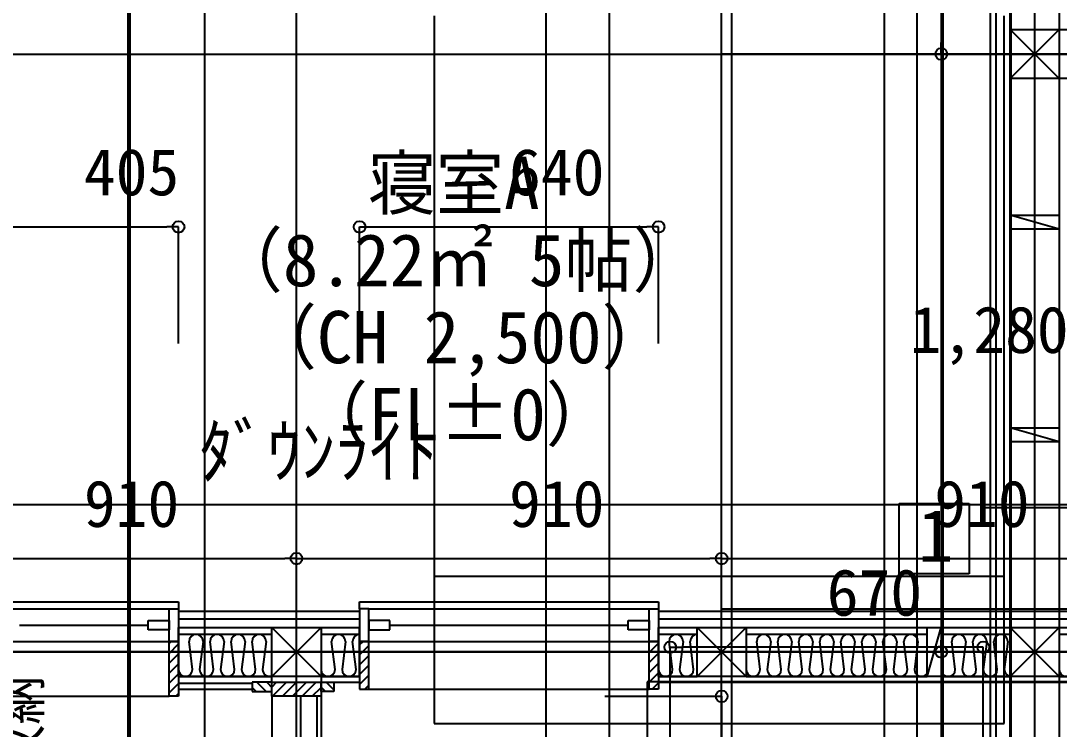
# Model space of a CAD drawing. Header units: metres. Extents: x 10861 to 26950, y 7268 to 22901.
# Drawn here: x 16245 to 18467, y 17665 to 19181 of the extents above; entities that cross this region are included whole.
import ezdxf

# ---------------------------------------------------------------- set-up
doc = ezdxf.new("R2010")
doc.units = ezdxf.units.M

msp = doc.modelspace()

# ---------------------------------------------------------------- linework, layer by layer
at = {"layer": 'COL_1F'}
for p, q in [((16782.2, 17777.5), (16782.2, 17882.5)), ((16782.2, 17882.5), (16887.2, 17882.5)), ((16887.2, 17777.5), (16782.2, 17882.5)), ((16782.2, 17777.5), (16887.2, 17882.5)), ((16887.2, 17882.5), (16887.2, 17777.5)), ((17692.2, 17777.5), (17692.2, 17882.5)), ((17692.2, 17882.5), (17797.2, 17882.5)), ((17797.2, 17777.5), (17692.2, 17882.5)), ((17692.2, 17777.5), (17797.2, 17882.5)), ((17797.2, 17882.5), (17797.2, 17777.5)), ((18362.2, 17777.5), (18362.2, 17882.5)), ((18362.2, 17882.5), (18467.2, 17882.5)), ((18467.2, 17777.5), (18362.2, 17882.5)), ((18362.2, 17777.5), (18467.2, 17882.5)), ((18467.2, 17882.5), (18467.2, 17777.5)), ((16887.2, 17777.5), (16782.2, 17777.5)), ((17797.2, 17777.5), (17692.2, 17777.5)), ((18467.2, 17777.5), (18362.2, 17777.5))]:
    msp.add_line(p, q, dxfattribs=at)
at = {"layer": 'COL_2F'}
for p, q in [((18362.2, 19057.5), (18362.2, 19162.5)), ((18362.2, 19162.5), (18467.2, 19162.5)), ((18467.2, 19057.5), (18362.2, 19162.5)), ((18362.2, 19057.5), (18467.2, 19162.5)), ((18467.2, 19162.5), (18467.2, 19057.5)), ((18467.2, 19057.5), (18362.2, 19057.5)), ((18362.2, 17777.5), (18362.2, 17882.5)), ((18362.2, 17882.5), (18467.2, 17882.5)), ((18467.2, 17777.5), (18362.2, 17882.5)), ((18362.2, 17777.5), (18467.2, 17882.5)), ((18467.2, 17882.5), (18467.2, 17777.5)), ((18467.2, 17777.5), (18362.2, 17777.5))]:
    msp.add_line(p, q, dxfattribs=at)
at = {"layer": 'GLID'}
for p, q in [((16474.6, 10010), (16474.6, 22205)), ((16474.6, 10010), (16474.6, 22205)), ((16474.6, 10010), (16474.6, 22205)), ((16478.7, 9325), (16478.7, 22205)), ((16478.7, 9325), (16478.7, 22205)), ((16478.7, 9325), (16478.7, 22205)), ((16638.6, 10010), (16638.6, 22205)), ((16638.6, 10010), (16638.6, 22205)), ((16638.6, 10010), (16638.6, 22205)), ((16834.7, 9325), (16834.7, 22205)), ((16834.7, 9325), (16834.7, 22205)), ((16834.7, 9325), (16834.7, 22205)), ((17369.1, 10010), (17369.1, 22205)), ((17369.1, 10010), (17369.1, 22205)), ((17369.1, 10010), (17369.1, 22205)), ((17504.7, 9325), (17504.7, 22205)), ((17504.7, 9325), (17504.7, 22205)), ((17504.7, 9325), (17504.7, 22205)), ((17744.7, 9325), (17744.7, 22205)), ((17744.7, 9325), (17744.7, 22205)), ((17744.7, 9325), (17744.7, 22205)), ((17766.3, 10010), (17766.3, 22205)), ((17766.3, 10010), (17766.3, 22205)), ((17766.3, 10010), (17766.3, 22205)), ((18093.3, 9325), (18093.3, 22205)), ((18093.3, 9325), (18093.3, 22205)), ((18093.3, 9325), (18093.3, 22205)), ((18163.4, 10010), (18163.4, 22205)), ((18163.4, 10010), (18163.4, 22205)), ((18163.4, 10010), (18163.4, 22205)), ((18218.8, 9325), (18218.8, 22205)), ((18218.8, 9325), (18218.8, 22205)), ((18218.8, 9325), (18218.8, 22205)), ((18364.3, 10010), (18364.3, 22205)), ((18364.3, 10010), (18364.3, 22205)), ((18364.3, 10010), (18364.3, 22205)), ((18414.7, 9325), (18414.7, 22205)), ((18414.7, 9325), (18414.7, 22205)), ((18414.7, 9325), (18414.7, 22205)), ((13514.7, 19110), (24358.1, 19110)), ((13514.7, 19110), (24358.1, 19110)), ((13514.7, 19110), (24358.1, 19110)), ((13514.7, 18145.6), (24358.1, 18145.6)), ((13514.7, 18145.6), (24358.1, 18145.6)), ((13514.7, 18145.6), (24358.1, 18145.6)), ((13514.7, 17830), (24358.1, 17830)), ((13514.7, 17830), (24358.1, 17830)), ((13514.7, 17830), (24358.1, 17830))]:
    msp.add_line(p, q, dxfattribs=at)
at = {"layer": 'WALL_BRACED_1F'}
for p, q in [((18124.7, 17997.5), (18124.7, 18147.5)), ((18124.7, 18147.5), (18274.7, 18147.5)), ((18274.7, 18147.5), (18274.7, 17997.5)), ((18274.7, 17997.5), (18124.7, 17997.5)), ((17744.7, 17922.5), (18654.7, 17922.5)), ((17744.7, 17922.5), (18654.7, 17922.5))]:
    msp.add_line(p, q, dxfattribs=at)
at = {"layer": 'WALL_NORMAL_1F'}
for p, q in [((16969.7, 17916.5), (16582.2, 17916.5)), ((19353.1, 17916.5), (17609.7, 17916.5)), ((16969.7, 17900.5), (16582.2, 17900.5)), ((19353.1, 17900.5), (17609.7, 17900.5)), ((16582.2, 17777.5), (16582.2, 17882.5)), ((16582.2, 17882.5), (16782.2, 17882.5)), ((16887.2, 17882.5), (16969.7, 17882.5)), ((16969.7, 17777.5), (16969.7, 17882.5)), ((17609.7, 17777.5), (17609.7, 17882.5)), ((17609.7, 17882.5), (17692.2, 17882.5)), ((17797.2, 17882.5), (18362.2, 17882.5)), ((18184.7, 17777.5), (18184.7, 17882.5)), ((18184.7, 17882.5), (18214.7, 17882.5)), ((18184.7, 17777.5), (18214.7, 17882.5)), ((18214.7, 17882.5), (18214.7, 17777.5)), ((18467.2, 17882.5), (18602.2, 17882.5)), ((16782.2, 17777.5), (16582.2, 17777.5)), ((16739.7, 17762.5), (16582.2, 17762.5)), ((16782.2, 17765), (16782.2, 17777.5)), ((16782.2, 17765), (16887.2, 17765)), ((16887.2, 17777.5), (16887.2, 17765)), ((16969.7, 17777.5), (16887.2, 17777.5)), ((16914.7, 17765), (16969.7, 17765)), ((17692.2, 17777.5), (17609.7, 17777.5)), ((17609.7, 17765), (19353.1, 17765)), ((18362.2, 17777.5), (17797.2, 17777.5)), ((18214.7, 17777.5), (18184.7, 17777.5)), ((18602.2, 17777.5), (18467.2, 17777.5)), ((16582.2, 17750), (16739.7, 17750))]:
    msp.add_line(p, q, dxfattribs=at)
at = {"layer": 'WALL_NORMAL_2F'}
for p, q in [((18467.2, 20877.5), (18467.2, 19162.5)), ((18362.2, 19162.5), (18362.2, 20177.5)), ((18467.2, 20177.5), (18467.2, 19162.5)), ((18319.7, 20120), (18319.7, 17040)), ((18332.2, 17040), (18332.2, 20120)), ((18467.2, 19162.5), (18504.7, 19162.5)), ((18467.2, 19162.5), (18504.7, 19162.5)), ((18362.2, 17882.5), (18362.2, 19057.5)), ((18467.2, 19057.5), (18467.2, 17882.5)), ((18504.7, 19057.5), (18467.2, 19057.5)), ((18362.2, 18735), (18362.2, 18765)), ((18362.2, 18765), (18467.2, 18765)), ((18467.2, 18735), (18362.2, 18765)), ((18467.2, 18765), (18467.2, 18735)), ((18467.2, 18735), (18362.2, 18735)), ((18362.2, 18280), (18362.2, 18310)), ((18362.2, 18310), (18467.2, 18310)), ((18467.2, 18280), (18362.2, 18310)), ((18467.2, 18310), (18467.2, 18280)), ((18467.2, 18280), (18362.2, 18280)), ((18362.2, 16982.5), (18362.2, 17777.5)), ((18467.2, 17777.5), (18467.2, 16982.5))]:
    msp.add_line(p, q, dxfattribs=at)
at = {"layer": 'カタログ部品(家具)_1F'}
for p, q in [((17585.1, 17765.9), (17585.1, 17564.5)), ((19385.1, 17765.9), (17585.1, 17765.9))]:
    msp.add_line(p, q, dxfattribs=at)
at = {"layer": 'カタログ部品(家具)_2F'}
for p, q in [((17129.7, 19191.5), (17129.7, 17991.5)), ((18349.7, 17991.5), (18349.7, 19191.5)), ((18349.7, 17991.5), (17129.7, 17991.5)), ((17129.7, 17991.5), (17129.7, 17676.5)), ((18349.7, 17676.5), (18349.7, 17991.5)), ((17129.7, 17676.5), (18349.7, 17676.5))]:
    msp.add_line(p, q, dxfattribs=at)
at = {"layer": 'データ 001_1F'}
for p, q in [((16834.7, 14350), (16834.7, 21840)), ((18214.7, 20155), (18214.7, 19135)), ((18214.7, 19110), (18214.7, 19135)), ((18464.7, 19110), (18214.7, 19110)), ((18214.7, 19110), (18214.7, 19110)), ((18214.7, 19110), (18214.7, 19085)), ((18464.7, 19110), (18464.7, 19110)), ((18464.7, 19110), (18464.7, 19110)), ((18214.7, 19085), (18214.7, 17855)), ((15949.7, 18030), (16809.7, 18030)), ((16834.7, 18030), (16809.7, 18030)), ((16834.7, 17780), (16834.7, 18030)), ((16834.7, 18030), (16834.7, 18030)), ((16834.7, 18030), (16859.7, 18030)), ((16859.7, 18030), (17719.7, 18030)), ((17744.7, 18030), (17719.7, 18030)), ((17744.7, 17780), (17744.7, 18030)), ((17744.7, 18030), (17744.7, 18030)), ((17744.7, 18030), (17769.7, 18030)), ((17769.7, 18030), (18629.7, 18030)), ((18214.7, 17830), (18214.7, 17855)), ((26390, 17830), (11375, 17830)), ((18464.7, 17830), (18214.7, 17830)), ((18214.7, 17830), (18214.7, 17830)), ((18214.7, 17830), (18214.7, 17805)), ((18464.7, 17830), (18464.7, 17830)), ((18464.7, 17830), (18464.7, 17830)), ((18214.7, 17805), (18214.7, 16955)), ((16834.7, 17780), (16834.7, 17780)), ((16834.7, 17780), (16834.7, 17780)), ((17744.7, 17780), (17744.7, 17780)), ((17744.7, 17780), (17744.7, 17780))]:
    msp.add_line(p, q, dxfattribs=at)
for centre in [(18214.7, 19110), (18214.7, 19110), (16834.7, 18030), (16834.7, 18030), (17744.7, 18030), (17744.7, 18030), (18214.7, 17830), (18214.7, 17830)]:
    msp.add_circle(centre, 12.5, dxfattribs=at)
at = {"layer": 'データ 001_2F'}
for p, q in [((17504.7, 10826.2), (17504.7, 21845)), ((18414.7, 16505.7), (18414.7, 21845)), ((18214.7, 20155), (18214.7, 19135)), ((18214.7, 19110), (18214.7, 19135)), ((26162.5, 19110), (17745, 19110)), ((18464.7, 19110), (18214.7, 19110)), ((18214.7, 19110), (18214.7, 19110)), ((18214.7, 19110), (18214.7, 19085)), ((18464.7, 19110), (18464.7, 19110)), ((18464.7, 19110), (18464.7, 19110)), ((18214.7, 19085), (18214.7, 17855)), ((19107.4, 18138.6), (18307.4, 18138.6)), ((18214.7, 17830), (18214.7, 17855)), ((18464.7, 17830), (18214.7, 17830)), ((18214.7, 17830), (18214.7, 17830)), ((18214.7, 17830), (18214.7, 17805)), ((26367.5, 17830), (18288.7, 17830)), ((18464.7, 17830), (18464.7, 17830)), ((18464.7, 17830), (18464.7, 17830)), ((18214.7, 17805), (18214.7, 16955))]:
    msp.add_line(p, q, dxfattribs=at)
for centre in [(18214.7, 19110), (18214.7, 19110), (18214.7, 17830), (18214.7, 17830)]:
    msp.add_circle(centre, 12.5, dxfattribs=at)
at = {"layer": '建具(木製戸)_1F'}
for p, q in [((16782.2, 17765), (16739.7, 17765)), ((16739.7, 17765), (16739.7, 17745)), ((16749.8, 17765), (16769.8, 17745)), ((16771.1, 17765), (16782.2, 17753.9)), ((16782.2, 17735), (16782.2, 17765)), ((16782.2, 17765), (16887.2, 17765)), ((16782.2, 17754.9), (16792.3, 17765)), ((16782.2, 17745), (16782.2, 17765)), ((16783.5, 17735), (16813.5, 17765)), ((16804.7, 17735), (16834.7, 17765)), ((16825.9, 17735), (16855.9, 17765)), ((16847.1, 17735), (16877.1, 17765)), ((16887.2, 17765), (16887.2, 17735)), ((16887.2, 17745), (16887.2, 17765)), ((16887.2, 17765), (16914.7, 17765)), ((16898.3, 17765), (16914.7, 17748.6)), ((16914.7, 17765), (16914.7, 17745)), ((16739.7, 17753.9), (16748.6, 17745)), ((16739.7, 17745), (16782.2, 17745)), ((16868.3, 17735), (16887.2, 17753.9)), ((16887.2, 17754.9), (16897.1, 17745)), ((16914.7, 17745), (16887.2, 17745)), ((16887.2, 17735), (16782.2, 17735)), ((16782.2, 17735), (16782.2, 16965)), ((16843, 17735), (16843, 16920)), ((16879, 17735), (16843, 17735)), ((16879, 16920), (16879, 17735)), ((16887.2, 17735), (16887.2, 16150)), ((17494.7, 17735), (17744.7, 17735)), ((17494.7, 17735), (17494.7, 17735)), ((17744.7, 17735), (17744.7, 17710)), ((17744.7, 17710), (17744.7, 16175))]:
    msp.add_line(p, q, dxfattribs=at)
msp.add_circle((17744.7, 17735), 12.5, dxfattribs=at)
at = {"layer": '建具(木製戸)_2F'}
for p, q in [((17634.7, 17590), (17634.7, 17840)), ((17634.7, 17840), (17659.7, 17840)), ((17634.7, 17840), (17634.7, 17840)), ((18279.7, 17840), (17659.7, 17840)), ((18304.7, 17840), (18279.7, 17840)), ((18304.7, 17590), (18304.7, 17840))]:
    msp.add_line(p, q, dxfattribs=at)
for centre in [(17634.7, 17840), (18304.7, 17840)]:
    msp.add_circle(centre, 12.5, dxfattribs=at)
at = {"layer": '建具(金属窓)_1F'}
for p, q in [((16202.2, 18740), (16557.2, 18740)), ((16582.2, 18740), (16557.2, 18740)), ((16582.2, 18490), (16582.2, 18740)), ((16582.2, 18740), (16582.2, 18740)), ((16969.7, 18490), (16969.7, 18740)), ((16969.7, 18740), (16994.7, 18740)), ((16994.7, 18740), (17584.7, 18740)), ((17609.7, 18740), (17584.7, 18740)), ((17609.7, 18490), (17609.7, 18740)), ((17609.7, 18740), (17609.7, 18740)), ((16582.2, 18490), (16582.2, 18490)), ((16969.7, 18490), (16969.7, 18490)), ((17609.7, 18490), (17609.7, 18490)), ((16177.2, 17937.5), (16582.2, 17937.5)), ((16582.2, 17937.5), (16582.2, 17922.5)), ((16969.7, 17922.5), (16969.7, 17937.5)), ((16969.7, 17937.5), (17609.7, 17937.5)), ((17609.7, 17937.5), (17609.7, 17922.5)), ((16197.2, 17922.5), (16562.2, 17922.5)), ((16562.2, 17852.5), (16562.2, 17922.5)), ((16562.2, 17922.5), (16582.2, 17922.5)), ((16582.2, 17922.5), (16582.2, 17852.5)), ((16989.7, 17922.5), (16969.7, 17922.5)), ((16969.7, 17922.5), (16969.7, 17852.5)), ((16989.7, 17852.5), (16989.7, 17922.5)), ((16989.7, 17922.5), (17589.7, 17922.5)), ((17589.7, 17852.5), (17589.7, 17922.5)), ((17589.7, 17922.5), (17609.7, 17922.5)), ((17609.7, 17922.5), (17609.7, 17852.5)), ((16517.2, 17877.5), (16517.2, 17897.5)), ((16517.2, 17897.5), (16562.2, 17897.5)), ((16562.2, 17897.5), (16562.2, 17877.5)), ((17034.7, 17897.5), (16989.7, 17897.5)), ((16989.7, 17897.5), (16989.7, 17877.5)), ((17034.7, 17877.5), (17034.7, 17897.5)), ((17544.7, 17877.5), (17544.7, 17897.5)), ((17544.7, 17897.5), (17589.7, 17897.5)), ((17589.7, 17897.5), (17589.7, 17877.5)), ((16242.2, 17887.5), (16517.2, 17887.5)), ((16562.2, 17877.5), (16517.2, 17877.5)), ((16989.7, 17877.5), (17034.7, 17877.5)), ((17034.7, 17887.5), (17544.7, 17887.5)), ((17589.7, 17877.5), (17544.7, 17877.5)), ((16197.2, 17852.5), (16562.2, 17852.5)), ((16582.2, 17852.5), (16562.2, 17852.5)), ((16562.2, 17735), (16562.2, 17852.5)), ((16562.2, 17852.5), (16582.2, 17852.5)), ((16562.2, 17848.2), (16566.5, 17852.5)), ((16582.2, 17852.5), (16582.2, 17735)), ((16969.7, 17852.5), (16989.7, 17852.5)), ((16989.7, 17852.5), (16969.7, 17852.5)), ((16969.7, 17852.5), (16969.7, 17750)), ((16969.7, 17845.1), (16977.1, 17852.5)), ((16989.7, 17852.5), (17589.7, 17852.5)), ((16989.7, 17750), (16989.7, 17852.5)), ((17609.7, 17852.5), (17589.7, 17852.5)), ((17589.7, 17750), (17589.7, 17852.5)), ((17589.7, 17852.5), (17609.7, 17852.5)), ((17589.7, 17849.9), (17592.3, 17852.5)), ((17589.7, 17828.7), (17609.7, 17848.7)), ((17609.7, 17852.5), (17609.7, 17750)), ((16562.2, 17827), (16582.2, 17847)), ((16562.2, 17805.8), (16582.2, 17825.8)), ((16969.7, 17823.9), (16989.7, 17843.9)), ((17589.7, 17807.5), (17609.7, 17827.5)), ((16562.2, 17784.6), (16582.2, 17804.6)), ((16969.7, 17802.7), (16989.7, 17822.7)), ((17589.7, 17786.3), (17609.7, 17806.3)), ((16562.2, 17763.4), (16582.2, 17783.4)), ((16969.7, 17781.4), (16989.7, 17801.4)), ((17589.7, 17765), (17609.7, 17785)), ((16562.2, 17742.2), (16582.2, 17762.2)), ((16969.7, 17760.2), (16989.7, 17780.2)), ((16980.7, 17750), (16989.7, 17759)), ((17595.9, 17750), (17609.7, 17763.8)), ((16576.2, 17735), (16582.2, 17741)), ((16969.7, 17750), (16989.7, 17750)), ((16989.7, 17750), (17589.7, 17750)), ((17609.7, 17750), (17589.7, 17750)), ((16197.2, 17735), (16562.2, 17735)), ((16582.2, 17735), (16562.2, 17735))]:
    msp.add_line(p, q, dxfattribs=at)
for centre in [(16582.2, 18740), (16969.7, 18740), (17609.7, 18740)]:
    msp.add_circle(centre, 12.5, dxfattribs=at)
at = {"layer": '断熱材_1F'}
for p, q in [((16782.2, 17867.5), (16582.2, 17867.5)), ((16582.2, 17867.5), (16582.2, 17777.5)), ((16612.2, 17792.5), (16604.7, 17852.5)), ((16634.7, 17852.5), (16627.2, 17792.5)), ((16657.2, 17792.5), (16649.7, 17852.5)), ((16679.7, 17852.5), (16672.2, 17792.5)), ((16702.2, 17792.5), (16694.7, 17852.5)), ((16724.7, 17852.5), (16717.2, 17792.5)), ((16747.2, 17792.5), (16739.7, 17852.5)), ((16769.7, 17852.5), (16762.2, 17792.5)), ((16782.2, 17777.5), (16782.2, 17867.5)), ((16969.7, 17867.5), (16887.2, 17867.5)), ((16887.2, 17867.5), (16887.2, 17777.5)), ((16917.2, 17792.5), (16909.7, 17852.5)), ((16939.7, 17852.5), (16932.2, 17792.5)), ((16962.2, 17792.5), (16954.7, 17852.5)), ((16969.7, 17777.5), (16969.7, 17867.5)), ((17692.2, 17867.5), (17609.7, 17867.5)), ((17609.7, 17867.5), (17609.7, 17777.5)), ((17639.7, 17792.5), (17632.2, 17852.5)), ((17662.2, 17852.5), (17654.7, 17792.5)), ((17684.7, 17792.5), (17677.2, 17852.5)), ((17692.2, 17777.5), (17692.2, 17867.5)), ((18184.7, 17867.5), (17797.2, 17867.5)), ((17797.2, 17867.5), (17797.2, 17777.5)), ((17827.2, 17792.5), (17819.7, 17852.5)), ((17849.7, 17852.5), (17842.2, 17792.5)), ((17872.2, 17792.5), (17864.7, 17852.5)), ((17894.7, 17852.5), (17887.2, 17792.5)), ((17917.2, 17792.5), (17909.7, 17852.5)), ((17939.7, 17852.5), (17932.2, 17792.5)), ((17962.2, 17792.5), (17954.7, 17852.5)), ((17984.7, 17852.5), (17977.2, 17792.5)), ((18007.2, 17792.5), (17999.7, 17852.5)), ((18029.7, 17852.5), (18022.2, 17792.5)), ((18052.2, 17792.5), (18044.7, 17852.5)), ((18074.7, 17852.5), (18067.2, 17792.5)), ((18097.2, 17792.5), (18089.7, 17852.5)), ((18119.7, 17852.5), (18112.2, 17792.5)), ((18142.2, 17792.5), (18134.7, 17852.5)), ((18164.7, 17852.5), (18157.2, 17792.5)), ((18184.7, 17777.5), (18184.7, 17867.5)), ((18362.2, 17867.5), (18214.7, 17867.5)), ((18214.7, 17867.5), (18214.7, 17777.5)), ((18244.7, 17792.5), (18237.2, 17852.5)), ((18267.2, 17852.5), (18259.7, 17792.5)), ((18289.7, 17792.5), (18282.2, 17852.5)), ((18312.2, 17852.5), (18304.7, 17792.5)), ((18334.7, 17792.5), (18327.2, 17852.5)), ((18357.2, 17852.5), (18349.7, 17792.5)), ((18362.2, 17777.5), (18362.2, 17867.5)), ((18602.2, 17867.5), (18467.2, 17867.5)), ((18467.2, 17867.5), (18467.2, 17777.5)), ((16582.2, 17777.5), (16782.2, 17777.5)), ((16887.2, 17777.5), (16969.7, 17777.5)), ((17609.7, 17777.5), (17692.2, 17777.5)), ((17797.2, 17777.5), (18184.7, 17777.5)), ((18214.7, 17777.5), (18362.2, 17777.5)), ((18467.2, 17777.5), (18602.2, 17777.5))]:
    msp.add_line(p, q, dxfattribs=at)
for centre, start, end in [((16619.7, 17852.5), 0, 180), ((16664.7, 17852.5), 0, 180), ((16709.7, 17852.5), 0, 180), ((16754.7, 17852.5), 0, 180), ((16924.7, 17852.5), 0, 180), ((16969.7, 17852.5), 90, 180), ((17647.2, 17852.5), 0, 180), ((17692.2, 17852.5), 90, 180), ((17834.7, 17852.5), 0, 180), ((17879.7, 17852.5), 0, 180), ((17924.7, 17852.5), 0, 180), ((17969.7, 17852.5), 0, 180), ((18014.7, 17852.5), 0, 180), ((18059.7, 17852.5), 0, 180), ((18104.7, 17852.5), 0, 180), ((18149.7, 17852.5), 0, 180), ((18252.2, 17852.5), 0, 180), ((18297.2, 17852.5), 0, 180), ((18342.2, 17852.5), 0, 180), ((16597.2, 17792.5), 180, 0), ((16642.2, 17792.5), 180, 0), ((16687.2, 17792.5), 180, 0), ((16732.2, 17792.5), 180, 0), ((16777.2, 17792.5), -180, -70.5288), ((16902.2, 17792.5), 180, 0), ((16947.2, 17792.5), 180, 0), ((17624.7, 17792.5), 180, 0), ((17669.7, 17792.5), 180, 0), ((17812.2, 17792.5), 180, 0), ((17857.2, 17792.5), 180, 0), ((17902.2, 17792.5), 180, 0), ((17947.2, 17792.5), 180, 0), ((17992.2, 17792.5), 180, 0), ((18037.2, 17792.5), 180, 0), ((18082.2, 17792.5), 180, 0), ((18127.2, 17792.5), 180, 0), ((18172.2, 17792.5), 180, -33.5573), ((18229.7, 17792.5), 180, 0), ((18274.7, 17792.5), 180, 0), ((18319.7, 17792.5), 180, 0), ((18364.7, 17792.5), 180, -99.5941), ((18482.2, 17792.5), 180, 0)]:
    msp.add_arc(centre, 15, start, end, dxfattribs=at)

# ---------------------------------------------------------------- texts
at = {"layer": 'WALL_BRACED_1F'}
msp.add_text('1', height=112, dxfattribs=at).set_placement((18164.7, 18023))
at = {"layer": 'データ 001_1F'}
for s, p in [('1,280', (18147.2, 18470)), ('910', (16379.7, 18097.5)), ('910', (17289.7, 18097.5)), ('910', (18199.7, 18097.5))]:
    msp.add_text(s, height=100, dxfattribs=at).set_placement(p)
msp.add_text('手洗器付収納', height=80, rotation=90, dxfattribs=at).set_placement((16286.3, 17154.3))
at = {"layer": 'データ 001_2F'}
for s, height, p in [('1,280', 100, (18147.2, 18470)), ('ﾀﾞｳﾝﾗｲﾄ', 112, (16626.3, 18204.1))]:
    msp.add_text(s, height=height, dxfattribs=at).set_placement(p)
at = {"layer": '建具(木製戸)_2F'}
msp.add_text('670', height=100, dxfattribs=at).set_placement((17969.7, 17907.5))
at = {"layer": '建具(金属窓)_1F'}
for s, p in [('405', (16379.7, 18807.5)), ('640', (17289.7, 18807.5))]:
    msp.add_text(s, height=100, dxfattribs=at).set_placement(p)
at = {"layer": '部屋_2F'}
for s, p in [('寝室A', (16987.6, 18778)), ('（8.22㎡ 5帖）', (16659.9, 18613)), ('（CH 2,500）', (16732.7, 18448)), ('（FL±0）', (16842, 18283))]:
    msp.add_text(s, height=112, dxfattribs=at).set_placement(p)

doc.saveas('drawing.dxf')
